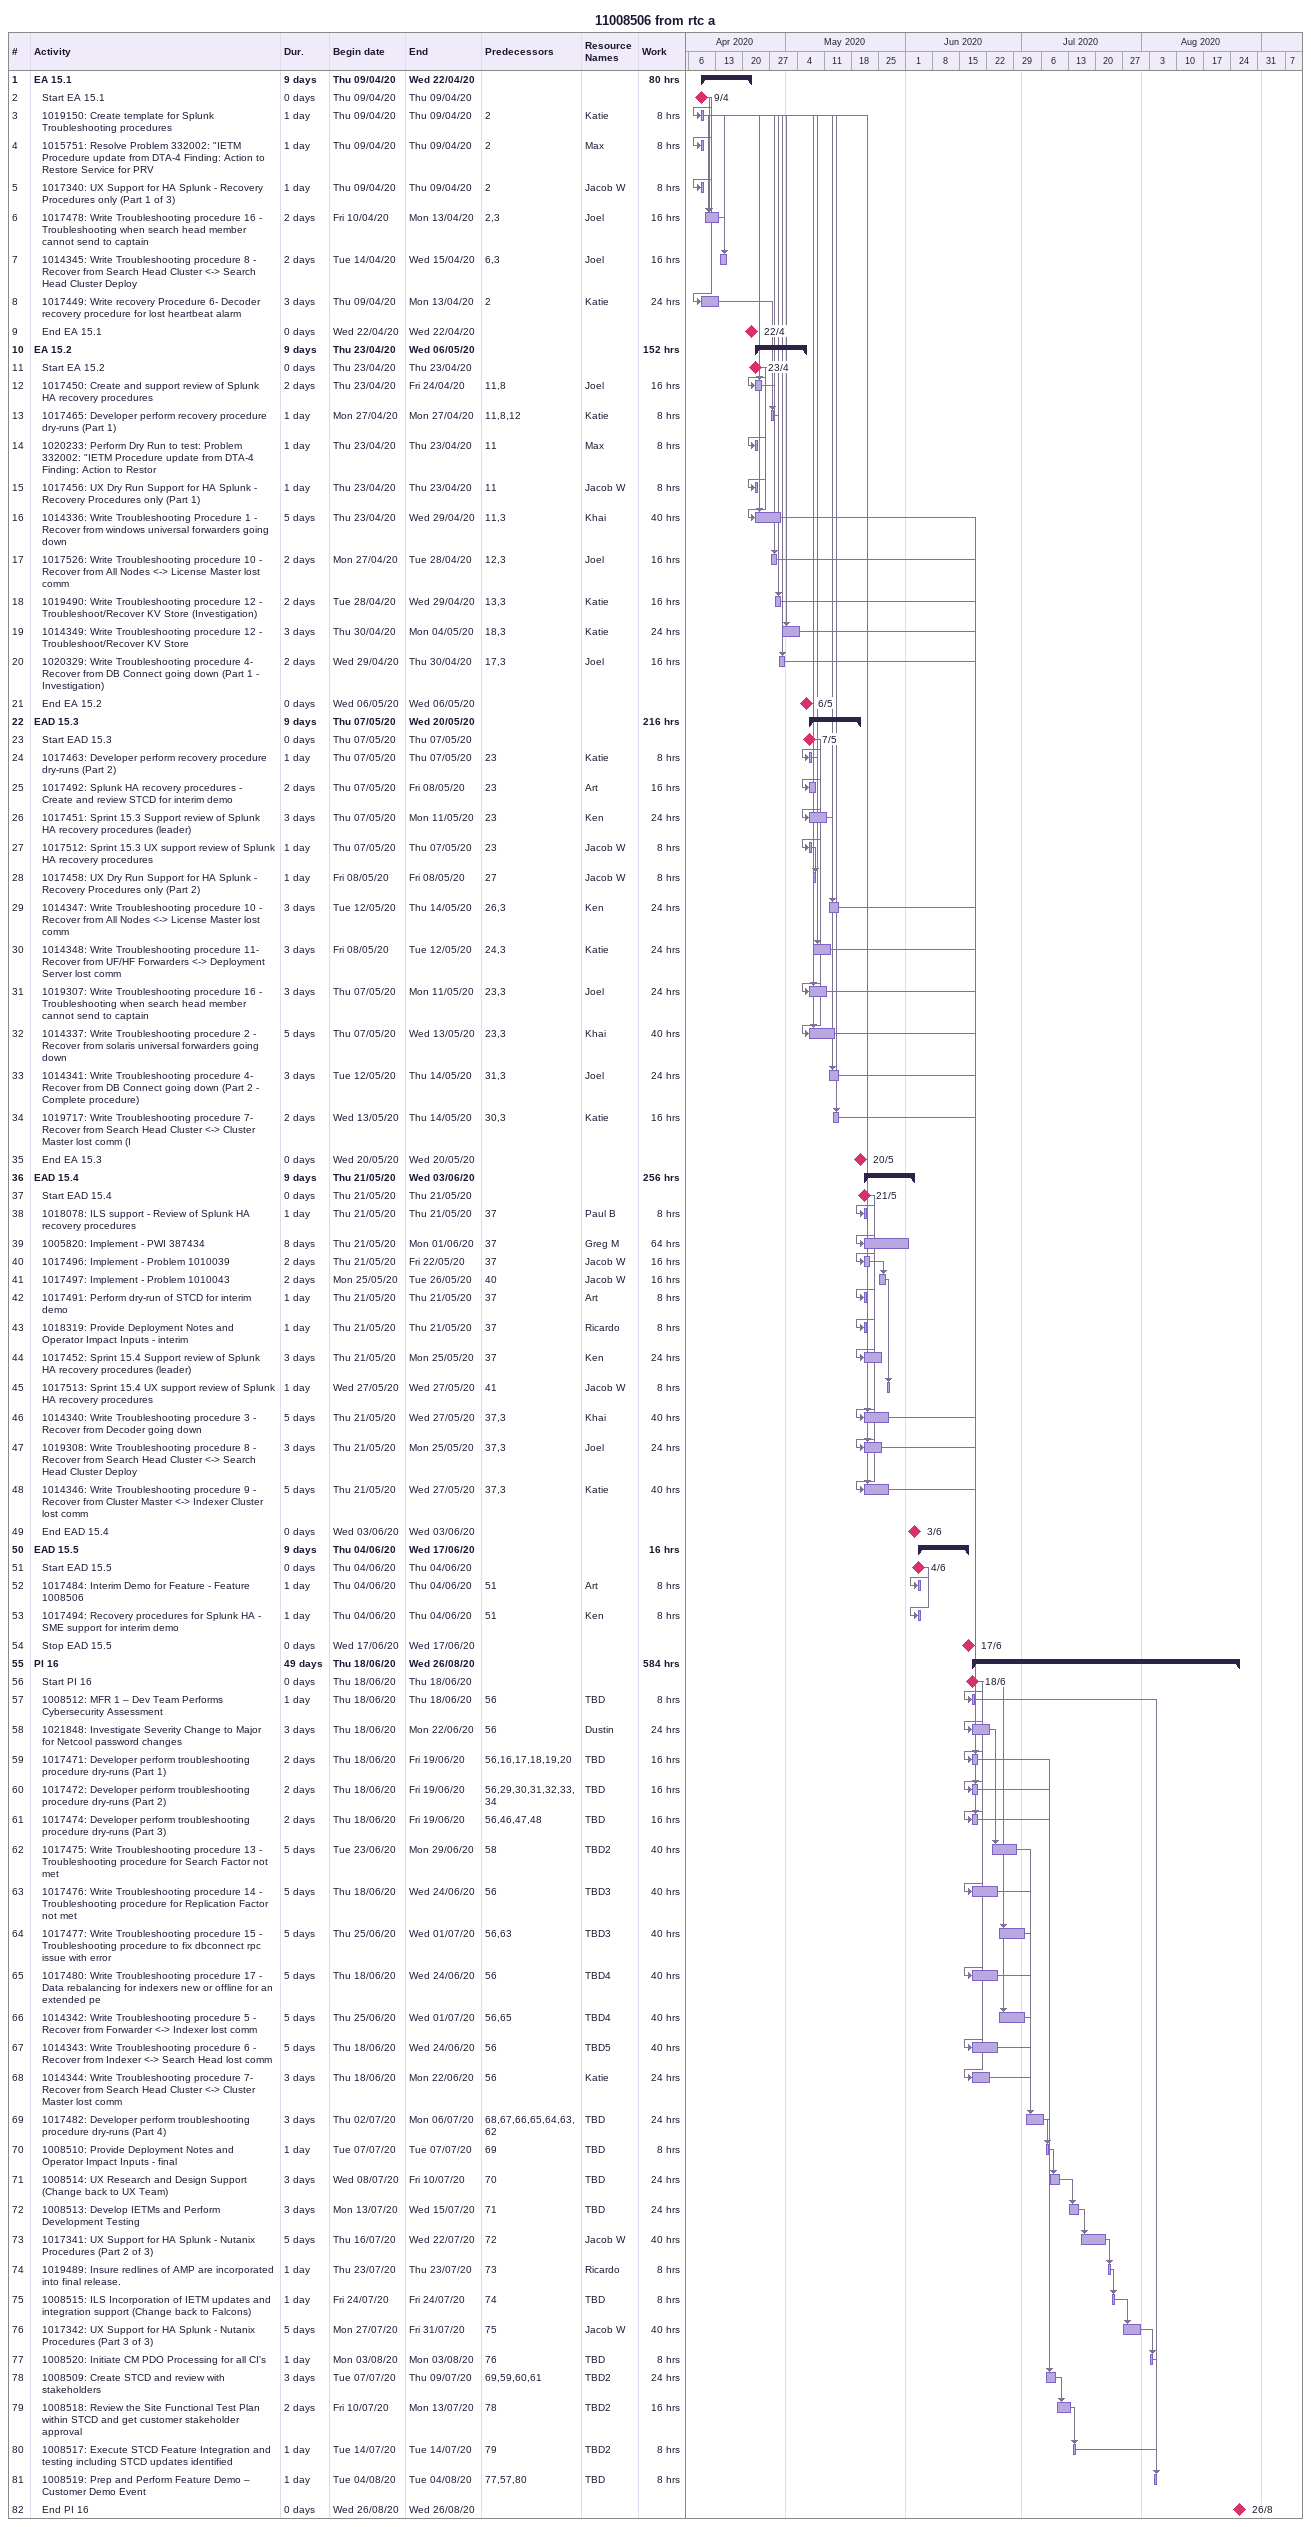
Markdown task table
11008506 from rtc a

| ID | Level | Task | Duration | Start | Finish | Predecessors | Resources | Work (h) |
|---|---|---|---|---|---|---|---|---|
| 1 | 1 | **EA 15.1** | 9d | 2020-04-09 | 2020-04-22 |  |  | 80 |
| 2 | 2 | Start EA 15.1 | 0d | 2020-04-09 | 2020-04-09 |  |  |  |
| 3 | 2 | 1019150: Create template for Splunk Troubleshooting procedures | 1d | 2020-04-09 | 2020-04-09 | 2 | Katie | 8 |
| 4 | 2 | 1015751: Resolve Problem 332002: "IETM Procedure update from DTA-4 Finding: Action to Restore Service for PRV | 1d | 2020-04-09 | 2020-04-09 | 2 | Max | 8 |
| 5 | 2 | 1017340: UX Support for HA Splunk - Recovery Procedures only (Part 1 of 3) | 1d | 2020-04-09 | 2020-04-09 | 2 | Jacob W | 8 |
| 6 | 2 | 1017478: Write Troubleshooting procedure 16 - Troubleshooting when search head member cannot send to captain | 2d | 2020-04-10 | 2020-04-13 | 2, 3 | Joel | 16 |
| 7 | 2 | 1014345: Write Troubleshooting procedure 8 - Recover from Search Head Cluster <-> Search Head Cluster Deploy | 2d | 2020-04-14 | 2020-04-15 | 6, 3 | Joel | 16 |
| 8 | 2 | 1017449: Write recovery Procedure 6- Decoder recovery procedure for lost heartbeat alarm | 3d | 2020-04-09 | 2020-04-13 | 2 | Katie | 24 |
| 9 | 2 | End EA 15.1 | 0d | 2020-04-22 | 2020-04-22 |  |  |  |
| 10 | 1 | **EA 15.2** | 9d | 2020-04-23 | 2020-05-06 |  |  | 152 |
| 11 | 2 | Start EA 15.2 | 0d | 2020-04-23 | 2020-04-23 |  |  |  |
| 12 | 2 | 1017450: Create and support review of Splunk HA recovery procedures | 2d | 2020-04-23 | 2020-04-24 | 11, 8 | Joel | 16 |
| 13 | 2 | 1017465: Developer perform recovery procedure dry-runs (Part 1) | 1d | 2020-04-27 | 2020-04-27 | 11, 8, 12 | Katie | 8 |
| 14 | 2 | 1020233: Perform Dry Run to test: Problem 332002: "IETM Procedure update from DTA-4 Finding: Action to Restor | 1d | 2020-04-23 | 2020-04-23 | 11 | Max | 8 |
| 15 | 2 | 1017456: UX Dry Run Support for HA Splunk - Recovery Procedures only (Part 1) | 1d | 2020-04-23 | 2020-04-23 | 11 | Jacob W | 8 |
| 16 | 2 | 1014336: Write Troubleshooting Procedure 1 - Recover from windows universal forwarders going down | 5d | 2020-04-23 | 2020-04-29 | 11, 3 | Khai | 40 |
| 17 | 2 | 1017526: Write Troubleshooting procedure 10 - Recover from All Nodes <-> License Master lost comm | 2d | 2020-04-27 | 2020-04-28 | 12, 3 | Joel | 16 |
| 18 | 2 | 1019490: Write Troubleshooting procedure 12 - Troubleshoot/Recover KV Store (Investigation) | 2d | 2020-04-28 | 2020-04-29 | 13, 3 | Katie | 16 |
| 19 | 2 | 1014349: Write Troubleshooting procedure 12 - Troubleshoot/Recover KV Store | 3d | 2020-04-30 | 2020-05-04 | 18, 3 | Katie | 24 |
| 20 | 2 | 1020329: Write Troubleshooting procedure 4- Recover from DB Connect going down (Part 1 - Investigation) | 2d | 2020-04-29 | 2020-04-30 | 17, 3 | Joel | 16 |
| 21 | 2 | End EA 15.2 | 0d | 2020-05-06 | 2020-05-06 |  |  |  |
| 22 | 1 | **EAD 15.3** | 9d | 2020-05-07 | 2020-05-20 |  |  | 216 |
| 23 | 2 | Start EAD 15.3 | 0d | 2020-05-07 | 2020-05-07 |  |  |  |
| 24 | 2 | 1017463: Developer perform recovery procedure dry-runs (Part 2) | 1d | 2020-05-07 | 2020-05-07 | 23 | Katie | 8 |
| 25 | 2 | 1017492: Splunk HA recovery procedures - Create and review STCD for interim demo | 2d | 2020-05-07 | 2020-05-08 | 23 | Art | 16 |
| 26 | 2 | 1017451: Sprint 15.3 Support review of Splunk HA recovery procedures (leader) | 3d | 2020-05-07 | 2020-05-11 | 23 | Ken | 24 |
| 27 | 2 | 1017512: Sprint 15.3 UX support review of Splunk HA recovery procedures | 1d | 2020-05-07 | 2020-05-07 | 23 | Jacob W | 8 |
| 28 | 2 | 1017458: UX Dry Run Support for HA Splunk - Recovery Procedures only (Part 2) | 1d | 2020-05-08 | 2020-05-08 | 27 | Jacob W | 8 |
| 29 | 2 | 1014347: Write Troubleshooting procedure 10 - Recover from All Nodes <-> License Master lost comm | 3d | 2020-05-12 | 2020-05-14 | 26, 3 | Ken | 24 |
| 30 | 2 | 1014348: Write Troubleshooting procedure 11- Recover from UF/HF Forwarders <-> Deployment Server lost comm | 3d | 2020-05-08 | 2020-05-12 | 24, 3 | Katie | 24 |
| 31 | 2 | 1019307: Write Troubleshooting procedure 16 - Troubleshooting when search head member cannot send to captain | 3d | 2020-05-07 | 2020-05-11 | 23, 3 | Joel | 24 |
| 32 | 2 | 1014337: Write Troubleshooting procedure 2 - Recover from solaris universal forwarders going down | 5d | 2020-05-07 | 2020-05-13 | 23, 3 | Khai | 40 |
| 33 | 2 | 1014341: Write Troubleshooting procedure 4- Recover from DB Connect going down (Part 2 - Complete procedure) | 3d | 2020-05-12 | 2020-05-14 | 31, 3 | Joel | 24 |
| 34 | 2 | 1019717: Write Troubleshooting procedure 7- Recover from Search Head Cluster <-> Cluster Master lost comm (I | 2d | 2020-05-13 | 2020-05-14 | 30, 3 | Katie | 16 |
| 35 | 2 | End EA 15.3 | 0d | 2020-05-20 | 2020-05-20 |  |  |  |
| 36 | 1 | **EAD 15.4** | 9d | 2020-05-21 | 2020-06-03 |  |  | 256 |
| 37 | 2 | Start EAD 15.4 | 0d | 2020-05-21 | 2020-05-21 |  |  |  |
| 38 | 2 | 1018078: ILS support - Review of Splunk HA recovery procedures | 1d | 2020-05-21 | 2020-05-21 | 37 | Paul B | 8 |
| 39 | 2 | 1005820: Implement - PWI 387434 | 8d | 2020-05-21 | 2020-06-01 | 37 | Greg M | 64 |
| 40 | 2 | 1017496: Implement - Problem 1010039 | 2d | 2020-05-21 | 2020-05-22 | 37 | Jacob W | 16 |
| 41 | 2 | 1017497: Implement - Problem 1010043 | 2d | 2020-05-25 | 2020-05-26 | 40 | Jacob W | 16 |
| 42 | 2 | 1017491: Perform dry-run of STCD for interim demo | 1d | 2020-05-21 | 2020-05-21 | 37 | Art | 8 |
| 43 | 2 | 1018319: Provide Deployment Notes and Operator Impact Inputs - interim | 1d | 2020-05-21 | 2020-05-21 | 37 | Ricardo | 8 |
| 44 | 2 | 1017452: Sprint 15.4 Support review of Splunk HA recovery procedures (leader) | 3d | 2020-05-21 | 2020-05-25 | 37 | Ken | 24 |
| 45 | 2 | 1017513: Sprint 15.4 UX support review of Splunk HA recovery procedures | 1d | 2020-05-27 | 2020-05-27 | 41 | Jacob W | 8 |
| 46 | 2 | 1014340: Write Troubleshooting procedure 3 - Recover from Decoder going down | 5d | 2020-05-21 | 2020-05-27 | 37, 3 | Khai | 40 |
| 47 | 2 | 1019308: Write Troubleshooting procedure 8 - Recover from Search Head Cluster <-> Search Head Cluster Deploy | 3d | 2020-05-21 | 2020-05-25 | 37, 3 | Joel | 24 |
| 48 | 2 | 1014346: Write Troubleshooting procedure 9 - Recover from Cluster Master <-> Indexer Cluster lost comm | 5d | 2020-05-21 | 2020-05-27 | 37, 3 | Katie | 40 |
| 49 | 2 | End EAD 15.4 | 0d | 2020-06-03 | 2020-06-03 |  |  |  |
| 50 | 1 | **EAD 15.5** | 9d | 2020-06-04 | 2020-06-17 |  |  | 16 |
| 51 | 2 | Start EAD 15.5 | 0d | 2020-06-04 | 2020-06-04 |  |  |  |
| 52 | 2 | 1017484: Interim Demo for Feature - Feature 1008506 | 1d | 2020-06-04 | 2020-06-04 | 51 | Art | 8 |
| 53 | 2 | 1017494: Recovery procedures for Splunk HA - SME support for interim demo | 1d | 2020-06-04 | 2020-06-04 | 51 | Ken | 8 |
| 54 | 2 | Stop EAD 15.5 | 0d | 2020-06-17 | 2020-06-17 |  |  |  |
| 55 | 1 | **PI 16** | 49d | 2020-06-18 | 2020-08-26 |  |  | 584 |
| 56 | 2 | Start PI 16 | 0d | 2020-06-18 | 2020-06-18 |  |  |  |
| 57 | 2 | 1008512: MFR 1 – Dev Team Performs Cybersecurity Assessment | 1d | 2020-06-18 | 2020-06-18 | 56 | TBD | 8 |
| 58 | 2 | 1021848: Investigate Severity Change to Major for Netcool password changes | 3d | 2020-06-18 | 2020-06-22 | 56 | Dustin | 24 |
| 59 | 2 | 1017471: Developer perform troubleshooting procedure dry-runs (Part 1) | 2d | 2020-06-18 | 2020-06-19 | 56, 16, 17, 18, 19, 20 | TBD | 16 |
| 60 | 2 | 1017472: Developer perform troubleshooting procedure dry-runs (Part 2) | 2d | 2020-06-18 | 2020-06-19 | 56, 29, 30, 31, 32, 33, 34 | TBD | 16 |
| 61 | 2 | 1017474: Developer perform troubleshooting procedure dry-runs (Part 3) | 2d | 2020-06-18 | 2020-06-19 | 56, 46, 47, 48 | TBD | 16 |
| 62 | 2 | 1017475: Write Troubleshooting procedure 13 - Troubleshooting procedure for Search Factor not met | 5d | 2020-06-23 | 2020-06-29 | 58 | TBD2 | 40 |
| 63 | 2 | 1017476: Write Troubleshooting procedure 14 - Troubleshooting procedure for Replication Factor not met | 5d | 2020-06-18 | 2020-06-24 | 56 | TBD3 | 40 |
| 64 | 2 | 1017477: Write Troubleshooting procedure 15 - Troubleshooting procedure to fix dbconnect rpc issue with error | 5d | 2020-06-25 | 2020-07-01 | 56, 63 | TBD3 | 40 |
| 65 | 2 | 1017480: Write Troubleshooting procedure 17 - Data rebalancing for indexers new or offline for an extended pe | 5d | 2020-06-18 | 2020-06-24 | 56 | TBD4 | 40 |
| 66 | 2 | 1014342: Write Troubleshooting procedure 5 - Recover from Forwarder <-> Indexer lost comm | 5d | 2020-06-25 | 2020-07-01 | 56, 65 | TBD4 | 40 |
| 67 | 2 | 1014343: Write Troubleshooting procedure 6 - Recover from Indexer <-> Search Head lost comm | 5d | 2020-06-18 | 2020-06-24 | 56 | TBD5 | 40 |
| 68 | 2 | 1014344: Write Troubleshooting procedure 7- Recover from Search Head Cluster <-> Cluster Master lost comm | 3d | 2020-06-18 | 2020-06-22 | 56 | Katie | 24 |
| 69 | 2 | 1017482: Developer perform troubleshooting procedure dry-runs (Part 4) | 3d | 2020-07-02 | 2020-07-06 | 68, 67, 66, 65, 64, 63, 62 | TBD | 24 |
| 70 | 2 | 1008510: Provide Deployment Notes and Operator Impact Inputs - final | 1d | 2020-07-07 | 2020-07-07 | 69 | TBD | 8 |
| 71 | 2 | 1008514: UX Research and Design Support (Change back to UX Team) | 3d | 2020-07-08 | 2020-07-10 | 70 | TBD | 24 |
| 72 | 2 | 1008513: Develop IETMs and Perform Development Testing | 3d | 2020-07-13 | 2020-07-15 | 71 | TBD | 24 |
| 73 | 2 | 1017341: UX Support for HA Splunk - Nutanix Procedures (Part 2 of 3) | 5d | 2020-07-16 | 2020-07-22 | 72 | Jacob W | 40 |
| 74 | 2 | 1019489: Insure redlines of AMP are incorporated into final release. | 1d | 2020-07-23 | 2020-07-23 | 73 | Ricardo | 8 |
| 75 | 2 | 1008515: ILS Incorporation of IETM updates and integration support (Change back to Falcons) | 1d | 2020-07-24 | 2020-07-24 | 74 | TBD | 8 |
| 76 | 2 | 1017342: UX Support for HA Splunk - Nutanix Procedures (Part 3 of 3) | 5d | 2020-07-27 | 2020-07-31 | 75 | Jacob W | 40 |
| 77 | 2 | 1008520: Initiate CM PDO Processing for all CI's | 1d | 2020-08-03 | 2020-08-03 | 76 | TBD | 8 |
| 78 | 2 | 1008509: Create STCD and review with stakeholders | 3d | 2020-07-07 | 2020-07-09 | 69, 59, 60, 61 | TBD2 | 24 |
| 79 | 2 | 1008518: Review the Site Functional Test Plan within STCD and get customer stakeholder approval | 2d | 2020-07-10 | 2020-07-13 | 78 | TBD2 | 16 |
| 80 | 2 | 1008517: Execute STCD Feature Integration and testing including STCD updates identified | 1d | 2020-07-14 | 2020-07-14 | 79 | TBD2 | 8 |
| 81 | 2 | 1008519: Prep and Perform Feature Demo – Customer Demo Event | 1d | 2020-08-04 | 2020-08-04 | 77, 57, 80 | TBD | 8 |
| 82 | 2 | End PI 16 | 0d | 2020-08-26 | 2020-08-26 |  |  |  |
